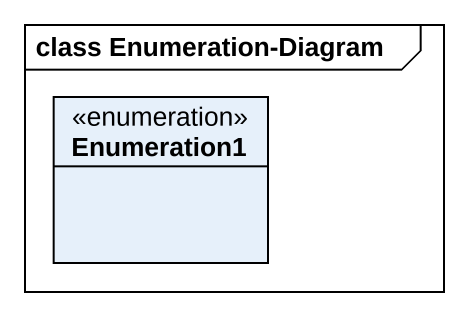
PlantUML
@startuml
mainframe class Enumeration-Diagram
hide circle
hide empty members
enum Enumeration1
@enduml
